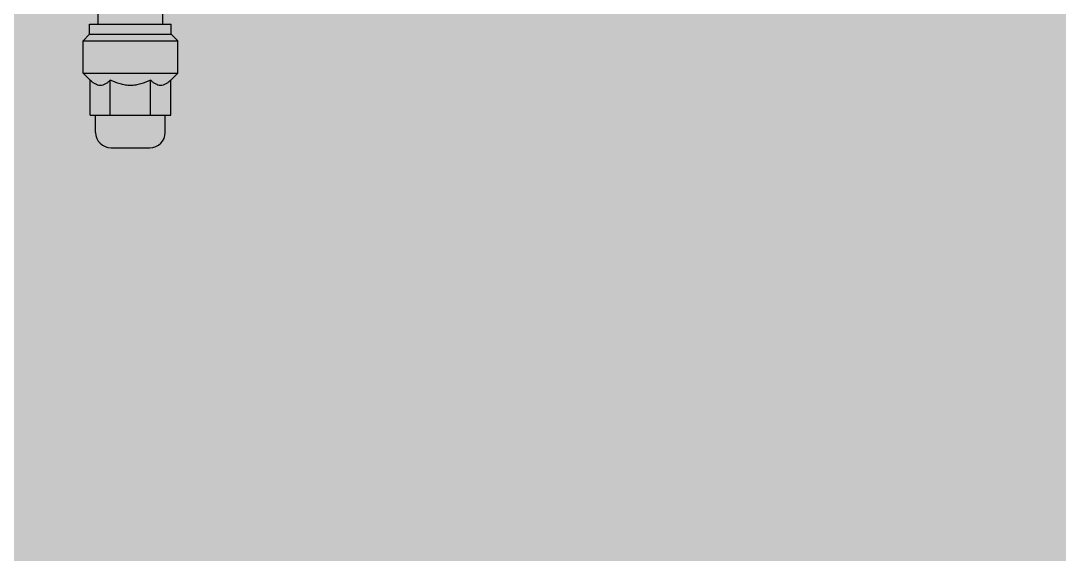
# Model space of a CAD drawing. Extents: x -18489 to 195597, y -1599 to 112111.
# Drawn here: x -14605.32 to -14574.69, y 2992.08 to 3007.82 of the extents above; entities that cross this region are included whole.
import ezdxf

# ---------------------------------------------------------------- set-up
doc = ezdxf.new("R2010")
doc.units = 0
doc.header["$LTSCALE"] = 100
for name, color, linetype in [('188K-SM-03-F10-MECH-EQ-Y2257103$0$0 Xref', 8, 'Continuous'), ('188K-SM-03-F10-MECH-EQ-Y2257103$0$M-EQU-FOUNDATION', 8, 'Continuous'), ('188K-SM-03-F10-MECH-EQ-Y2257103$0$Micron CUP L10 HVAC EQU$0$M-MECH-EQU', 136, 'Continuous'), ('188K-SM-03-F10-MECH-EQ-Y2257103$0$Micron CUP L10 HVAC EQU$0$M-PHASE1 AREA', 252, 'Continuous')]:
    doc.layers.add(name, color=color, linetype=linetype)

# ---------------------------------------------------------------- blocks, each defined once
blk = doc.blocks.new('188K-SM-03-F10-MECH-EQ-Y2257103$0$Micron CUP L10 HVAC EQU$0$A$C0c53ceb0')
at = {"layer": '188K-SM-03-F10-MECH-EQ-Y2257103$0$Micron CUP L10 HVAC EQU$0$M-PHASE1 AREA'}
for p, q in [((15401.08478, 20903.08927), (15401.08478, 20913.23857)), ((15420.11473, 20903.08927), (15420.11473, 20913.23857)), ((15398.54745, 20900.04447), (15398.54745, 20903.08927)), ((15398.54745, 20903.08927), (15422.65206, 20903.08927)), ((15422.65206, 20900.04447), (15422.65206, 20903.08927)), ((15396.64445, 20898.14148), (15398.54745, 20900.04447)), ((15398.54745, 20900.04447), (15422.65206, 20900.04447)), ((15424.55505, 20898.14148), (15422.65206, 20900.04447)), ((15396.64445, 20888.6265), (15396.64445, 20898.14148)), ((15396.64445, 20898.14148), (15424.55505, 20898.14148)), ((15424.55505, 20888.6265), (15424.55505, 20898.14148)), ((15396.64445, 20888.6265), (15424.55505, 20888.6265)), ((15398.73385, 20886.53711), (15396.64445, 20888.6265)), ((15398.73385, 20876.1936), (15398.73385, 20886.53711)), ((15404.6668, 20876.1936), (15404.6668, 20886.53711)), ((15416.5327, 20876.1936), (15416.5327, 20886.53711)), ((15422.46566, 20886.53711), (15424.55505, 20888.6265)), ((15422.46566, 20876.1936), (15422.46566, 20886.53711)), ((15398.73385, 20876.1936), (15422.46566, 20876.1936)), ((15400.32358, 20871.11894), (15400.32358, 20876.1936)), ((15420.87593, 20871.11894), (15420.87593, 20876.1936)), ((15404.89077, 20866.55176), (15416.30874, 20866.55176))]:
    blk.add_line(p, q, dxfattribs=at)
for centre, start, end in [((15404.89077, 20871.11894), 180, 270), ((15416.30874, 20871.11894), 270, 0)]:
    blk.add_arc(centre, 4.56719, start, end, dxfattribs=at)
for points, knots in [([(15404.6668, 20886.53711), (15404.44245, 20886.31276), (15403.98985, 20885.89624), (15403.26199, 20885.38002), (15402.49813, 20885.03235), (15401.70032, 20884.90607), (15400.90251, 20885.03235), (15400.13866, 20885.38002), (15399.41079, 20885.89624), (15398.9582, 20886.31276), (15398.73385, 20886.53711)], [0, 0, 0, 0, 0.138039042, 0.267067475, 0.386771012, 0.499999998, 0.613228986, 0.732932524, 0.861960957, 1, 1, 1, 1]), ([(15416.5327, 20886.53711), (15415.61004, 20886.07577), (15414.1701, 20885.47537), (15412.14989, 20885.02639), (15410.59975, 20884.90787), (15409.04962, 20885.02639), (15407.0294, 20885.47537), (15405.58946, 20886.07577), (15404.6668, 20886.53711)], [0, 0, 0, 0, 0.249887735, 0.374948992, 0.499999999, 0.625051007, 0.750112264, 1, 1, 1, 1]), ([(15422.46566, 20886.53711), (15422.24131, 20886.31276), (15421.78871, 20885.89624), (15421.06084, 20885.38002), (15420.29699, 20885.03235), (15419.49918, 20884.90607), (15418.70137, 20885.03235), (15417.93752, 20885.38002), (15417.20965, 20885.89624), (15416.75705, 20886.31276), (15416.5327, 20886.53711)], [0, 0, 0, 0, 0.138039043, 0.267067476, 0.386771014, 0.500000002, 0.613228989, 0.732932525, 0.861960958, 1, 1, 1, 1])]:
    blk.add_open_spline(points, degree=3, knots=knots, dxfattribs=at)
blk = doc.blocks.new('188K-SM-03-F10-MECH-EQ-Y2257103$0$Micron CUP L10 HVAC EQU')
at = {"layer": '188K-SM-03-F10-MECH-EQ-Y2257103$0$Micron CUP L10 HVAC EQU$0$M-MECH-EQU'}
blk.add_blockref('188K-SM-03-F10-MECH-EQ-Y2257103$0$Micron CUP L10 HVAC EQU$0$A$C0c53ceb0', (-206166.7, 2082.18), dxfattribs=at)
blk = doc.blocks.new('188K-SM-03-F10-MECH-EQ-Y2257103')
at = {"layer": '188K-SM-03-F10-MECH-EQ-Y2257103$0$M-EQU-FOUNDATION'}
h = blk.add_hatch(dxfattribs=at)
h.set_pattern_fill('AR-CONC', color=256, scale=0.1)
h.set_pattern_definition([(50, (4473.521, 709.199), (18.218467, -1.593909), [1.905, -20.955]), (355, (4473.521, 709.2), (-3.524342, 19.105685), [1.524, -16.764058]), (100.45144, (4475.04, 709.066), (14.694125, 17.511775), [1.619001, -17.809024]), (46.1842, (4473.521, 714.28), (27.107904, -4.204233), [2.8575, -31.4325]), (96.63556, (4475.78, 713.93), (23.740413, 24.742612), [2.428502, -26.71356]), (351.18415, (4473.52, 714.28), (23.740413, 24.742612), [2.285997, -25.145973]), (21, (4476.061, 713.009), (15.161439, -10.22652), [1.905, -20.955]), (326, (4476.061, 713.01), (6.180203, 18.418797), [1.524, -16.764]), (71.45144, (4477.325, 712.157), (21.341642, 8.192277), [1.619001, -17.808994]), (37.5, (4473.5214, 709.199), (0.3088603, 8.4555039), [0, -16.5608, 0, -17.018, 0, -16.8275]), (7.5, (4473.521, 709.199), (6.6819663, 10.0180575), [0, -9.7028, 0, -16.1798, 0, -6.4135]), (327.5, (4467.857, 709.199), (13.5590595, -0.5728744), [0, -6.35, 0, -19.812, 0, -26.289]), (317.5, (4465.317, 709.199), (14.812918, 2.542649), [0, -8.255, 0, -13.1572, 0, -18.669])])
h.paths.add_polyline_path([(-14928.149, 5602.459), (-14278.149, 5602.459), (-14278.149, 1902.459), (-14928.149, 1902.459)], flags=16)
h.paths.add_polyline_path([(-14933.149, 5607.459), (-14273.149, 5607.459), (-14273.149, 1897.459), (-14933.149, 1897.459)])
h = blk.add_hatch(dxfattribs=at)
h.set_pattern_fill('AR-CONC', color=256, scale=0.3)
h.set_pattern_definition([(50, (4473.52, 709.2), (54.6554, -4.78173), [5.715, -62.865]), (355, (4473.52, 709.2), (-10.57303, 57.31705), [4.572, -50.29218]), (100.45144, (4478.076, 708.8), (44.08237, 52.53533), [4.857, -53.42707]), (46.1842, (4473.52, 724.44), (81.32371, -12.6127), [8.5725, -94.2975]), (96.63556, (4480.3, 723.39), (71.22124, 74.22784), [7.2855, -80.14068]), (351.18415, (4473.52, 724.44), (71.22124, 74.22784), [6.858, -75.43792]), (21, (4481.14, 720.63), (45.48432, -30.67956), [5.715, -62.865]), (326, (4481.14, 720.63), (18.54061, 55.25639), [4.572, -50.292]), (71.45144, (4484.93, 718.07), (64.02493, 24.57683), [4.857, -53.42698]), (37.5, (4473.521, 709.2), (0.926581, 25.366512), [0, -49.6824, 0, -51.054, 0, -50.4825]), (7.5, (4473.52, 709.2), (20.0459, 30.054172), [0, -29.1084, 0, -48.5394, 0, -19.2405]), (327.5, (4456.529, 709.2), (40.677179, -1.718623), [0, -19.05, 0, -59.436, 0, -78.867]), (317.5, (4448.91, 709.2), (44.438754, 7.62795), [0, -24.765, 0, -39.4716, 0, -56.007])])
h.paths.add_polyline_path([(-14918.149, 5592.459), (-14288.149, 5592.459), (-14288.149, 1912.459), (-14918.149, 1912.459)])
at = {"layer": '188K-SM-03-F10-MECH-EQ-Y2257103$0$0 Xref', "xscale": 0.1, "yscale": 0.1, "zscale": 0.1}
blk.add_blockref('188K-SM-03-F10-MECH-EQ-Y2257103$0$Micron CUP L10 HVAC EQU', (4473.521, 709.199), dxfattribs=at)

msp = doc.modelspace()

# ---------------------------------------------------------------- block references
msp.add_blockref('188K-SM-03-F10-MECH-EQ-Y2257103', (0, 0))

doc.saveas('drawing.dxf')
